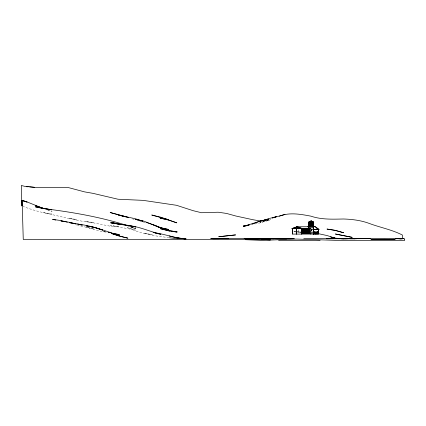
<?xml version="1.0" encoding="UTF-8"?>
<svg xmlns="http://www.w3.org/2000/svg" width="426" height="426" viewBox="0 0 426 426"><rect width="100%" height="100%" fill="white"/><g stroke="black" fill="none" stroke-linecap="round" stroke-linejoin="round"><path stroke-width="0.32" stroke-dasharray="2.13 1.6" d="M312.87 229.433L311.624 229.433L311.624 233.421L311.646 229.39M312.412 233.427L312.412 232.111A0.538 0.469 -90 0 1 312.546 231.733M268.891 220.258L272.47 218.762M269.189 220.135L267.049 220.524M267.741 220.455L260.03 222.91L254.918 223.985M268.337 220.263L259.988 222.713L268.295 220.508M388.027 239.63L395.088 239.284M370.865 239.263L385.637 239.082L370.908 239.258M377.287 239.215L385.594 239.14L371.467 239.167M370.95 239.215L394.236 239.183M371.121 239.151L395.136 239.13M395.099 239.114L385.466 239.124M385.849 239.22L394.194 239.156L385.892 239.178M393.901 239.108L371.163 239.258M377.202 239.178L393.858 239.14M371.2 239.524L378.267 239.503M371.243 239.455L392.069 239.63M385.929 239.21L394.279 239.194M378.139 239.508L371.11 239.518L395.216 239.476M370.987 239.524L395.301 239.646M370.86 239.54L386.872 239.492M311.273 229.513L312.977 229.513M394.875 239.508L386.483 239.524M394.961 239.46L386.611 239.417L394.918 239.476M380.354 239.093L385.509 239.124M386.914 239.524L391.409 239.62M371.413 239.305L384.231 239.62M300.996 232.016L293.929 231.797L302.236 232.298L293.887 231.611L302.194 232.372M378.522 239.492L381.078 239.636M105.898 232.058L102.687 231.701L94.338 229.699L85.988 227.005L94.295 229.161L77.596 225.248M169.005 237.665L152.306 235.44L143.956 233.033L152.263 234.758L143.913 233.352L135.569 230.897L127.22 227.559L135.527 230.131L110.478 225.381L118.785 226.85L110.441 226.243L85.392 221.27L93.699 222.58L85.349 221.802L77.005 220.242L68.655 218.288L76.962 219.534L68.613 218.495L43.527 212.585L51.828 214.081C41.956 212.862 32.408 209.933 23.121 206.456M105.925 231.85L102.73 231.371L107.224 232.42M145.506 222.942L137.018 220.375M127.981 226.259L135.697 228.613L130.329 226.781M47.339 209.837L52.084 211.312L47.313 209.709M75.807 224.688L76.999 225.061M132.246 218.778L134.632 219.587M130.313 226.834L135.654 228.767L130.883 226.941M312.354 234.082L312.354 232.111A0.538 0.469 -90 0 1 312.588 231.648M311.784 228.821L311.784 233.427M311.741 229.129L311.741 233.464M298.37 229.8L298.37 233.469M377.457 239.215L371.067 239.215L377.5 239.247"/><path stroke-width="0.64" d="M292.534 228.442L292.534 234.082L318.488 234.082L318.488 229.433L316.39 227.894M22.067 200.396L26.955 202.015L22.067 200.396L21.896 206.008L21.305 185.491L26.188 186.684L28.329 186.796M308.972 225.839L309.191 223.48M309.047 225.897L309.148 223.49L309.239 225.673M309.329 225.673C308.546 222.441 310.655 222.452 309.856 225.673M309.43 225.157L309.654 223.165M311.944 225.045L312.242 223.49M312.05 225.045L312.205 223.48M313.169 225.897L313.099 223.522L312.972 225.045M310.597 222.809L310.98 221.6L311.986 221.722M307.758 231.323L306.289 231.398L306.432 230.109M303.408 230.961L303.525 231.398L302.055 231.398C301.134 230.775 303.003 228.261 302.641 229.502M302.433 229.779L302.322 230.961M302.401 230.077L302.652 230.093M305.639 231.323L304.175 231.398C303.104 230.61 305.394 228.24 304.654 229.561M304.175 230.045L304.42 229.71M304.515 230.077L304.787 230.109M304.569 230.109L304.675 229.731M306.289 230.072L306.885 229.14M306.715 229.907C305.809 230.37 307.588 228.363 307.242 229.603L306.592 229.321L306.683 229.832C308.057 229.806 307.146 230.141 306.448 229.896M306.454 230.045L307.024 229.289L307.545 230.109M306.635 230.077L306.864 229.657L306.869 229.981M306.89 230.013L306.848 230.961M307.034 229.124L306.96 229.492C307.252 228.698 306.454 229.949 307.039 229.119L307.252 229.561M309.878 231.398L308.408 231.398L308.429 229.822L309.004 229.14M309.143 229.289L308.546 230.109M308.408 230.045L308.743 229.918L308.557 229.534M308.754 230.109L308.653 229.353M309.43 229.907C310.187 230.024 308.27 229.571 308.967 230.961M308.807 222.841L308.834 222.5A1.283 0.634 -90 0 1 309.43 221.621A1.283 0.634 -90 0 1 310.032 222.5L310.053 222.841M404.317 239.002C404.285 237.66 405.243 241.207 404.162 240.498L338.324 240.424L296.581 239.05L262.24 240.397L237.197 239.348L221.451 239.657L23.26 239.455L22.109 200.486L26.998 201.919L43.692 208.602L35.39 205.774L43.734 208.506M309.138 225.045L309.148 223.714L309.659 223.575M309.84 223.613L310.245 223.639L310.266 225.673L308.93 225.673M310.895 225.673L310.932 223.639M311.539 225.157L311.646 223.389M312.53 225.673L312.567 223.639M313.861 234.082L314.148 231.648M315.368 234.082L315.384 231.973L316.012 231.595M316.891 231.973L316.875 234.082L317.162 231.648M313.094 229.55L318.983 229.438L315.128 226.616L313.174 226.616M302.535 229.561L303.003 229.188L303.11 229.657A0.618 0.538 -90 0 1 303.232 230.045L303.126 229.779M305.272 230.961L305.351 230.072A0.618 0.538 -90 0 0 305.229 229.657L305.085 229.167L305.123 229.603L304.569 229.486M307.199 229.167L306.949 229.492M308.536 229.577C309.313 229.731 309.633 228.799 309.154 229.492L309.106 229.593M309.319 229.167L308.93 229.657M302.071 228.442L297.108 226.776L291.901 228.597L310.426 228.597M305.021 229.523L305.123 229.188M302.913 229.923L302.753 229.593M302.625 230.024L302.961 230.093M302.684 229.912L303.28 229.449M302.939 229.63C301.922 230.386 304.063 229.513 303.078 229.907M304.531 229.944L304.707 229.561M305.032 229.923L304.734 230.961M304.909 229.87C305.596 229.273 305.197 230.546 305.037 229.619M306.645 229.944L306.416 229.534L306.608 229.8M307.05 229.912L307.545 229.497M307.039 229.593L306.917 229.912L307.077 229.609M308.957 230.013L308.909 229.731M309.766 229.752L309.303 230.013L309.196 229.609M309.196 229.87L309.462 229.832L308.775 229.907M308.61 229.859L309.169 229.31L309.691 230.045M303.11 229.832L302.753 229.119M305.096 229.571L305.25 229.273M309.585 230.961L309.585 230.045A0.618 0.538 -90 0 0 309.462 229.657L309.436 229.241L309.798 231.398M309.34 229.571L309.446 229.241M302.306 229.353L303.019 229.603L303.083 229.241M312.482 223.714L312.998 223.575M302.417 229.752L302.183 229.534L302.503 229.657M302.71 229.87L302.662 229.609C302.934 230.285 302.125 229.71 302.806 229.593M304.83 229.939L305.005 230.961M306.539 229.662L307.274 229.412M309.931 223.522L309.856 223.794L310.112 223.48M312.45 223.229L312.343 225.157M302.29 229.651L302.417 229.47M310.975 223.575L310.847 225.897M309.633 229.449L309.462 229.731L309.665 229.497M305.229 229.731L305.399 229.449L305.085 229.561M304.446 229.353L304.792 229.965M304.558 229.47L305.043 229.337L305.426 229.859M310.911 223.575L311.305 223.522M303.237 230.961C304.1 229.854 302.274 228.512 302.215 230.109M304.531 229.47L304.846 229.316M306.885 229.912L306.811 229.657M307.78 226.744L309.255 226.616M305.011 229.992L305.522 229.752M303.131 229.907L302.859 229.923M305.016 230.013L305.17 229.657M304.75 229.625L304.92 229.593M311.039 223.49L310.895 223.794M311.731 223.229L312.178 223.229M303.328 230.045L303.328 230.109M305.394 229.816L305.453 230.109L305.282 229.577M307.513 229.816L307.146 229.348M251.851 224.342L260.201 221.057L268.502 219.401L260.158 221.073L243.459 226.494L247.932 225.439M302.551 229.39L303.275 229.816M262.485 220.812L268.423 218.708L276.724 216.568L272.549 217.952M293.136 228.325L292.358 228.597L297.108 226.776L309.335 226.744M293.706 228.128L297.108 226.776L302.162 228.597M272.534 217.931L284.989 214.47M279.397 216.179C289.499 212.116 300.628 214.235 310.932 216.158C321.348 219.725 332.568 219.22 343.425 218.996C352.227 219.257 361.083 220.391 369.369 223.474C380.114 227.5 391.547 229.593 401.862 234.774L402.4 235.024L402.49 238.72M264.29 220.391L268.46 219.129L260.158 221.073M310.229 221.722L311.353 221.722M313.126 223.48L313.019 225.673L312.471 225.673M302.572 229.151L302.726 229.492L302.694 229.135M308.925 229.151L309.079 229.492M309.047 229.88L309.159 229.593M249.199 224.955L243.416 225.902L249.167 225.04M314.207 231.595L314.505 231.595M317.221 231.595L317.519 231.595M263.321 220.796L259.94 220.95L252.49 219.63L235.796 216.003L226.547 213.437L218.197 212.228L201.503 212.728L193.154 210.684L176.46 205.279L143.067 200.353L118.018 199.23L92.974 193.345L84.625 191.892L67.931 187.461L34.538 187.323L29.57 186.902M326.47 238.768L347.616 238.773M244.226 238.666L269.227 238.501L252.485 238.427M278.599 240.333L320.128 240.381M311.108 220.998L311.278 221.525M399.764 238.778L402.33 238.714L399.135 238.768M400.371 238.778L402.288 238.736M303.775 238.581L403.821 238.555L395.52 238.491M398.523 238.773L402.373 238.698M395.355 238.773L402.416 238.677M400.318 238.773L402.884 238.741M244.183 238.528L252.527 238.422M304.35 230.045L304.515 230.961M305.527 230.961L304.175 230.961M356.519 238.768L341.764 238.773M352.664 238.693L341.151 238.773M350.353 238.773L354.847 238.773M212.798 238.773L219.22 238.73M245.078 238.741L261.729 238.645M244.098 238.39L210.748 238.48L227.441 238.411M253.427 238.682L245.12 238.72L286.693 238.858M261.772 238.661L270.079 238.64M310.964 220.897L311.252 220.897M311.278 220.961L310.932 220.998L310.948 221.525L310.975 220.998M310.932 221.525L311.278 221.525M310.932 221.557L311.278 221.557M308.807 222.75L308.951 222.755A1.347 1.171 -90 0 1 309.047 222.478M313.046 222.51A1.257 1.092 -90 0 0 310.969 222.51A1.225 1.065 -90 0 1 312.998 222.521L313.094 222.5A1.283 1.118 -90 0 0 310.991 222.5L310.932 222.755A1.347 1.171 -90 0 1 312.05 221.557A1.347 1.171 -90 0 1 313.222 222.809L313.344 234.082M309.175 222.899L308.61 222.867M313.605 222.899L313.041 222.755M309.084 223.48L309.43 223.613M309.606 223.181L309.958 225.673M311.539 223.613L311.598 225.673M312.753 223.389L313.041 223.639M310.085 223.522L310.266 223.794M311.321 223.794L311.438 225.673L310.836 225.673M312.178 223.522L312.359 223.794L312.141 223.49M313.174 223.794L313.334 225.897M308.77 225.077L313.445 225.077L313.334 225.839M311.539 225.673L312.375 225.673L312.205 223.299M310.224 225.791L308.802 225.897M310.788 225.791L313.238 225.791M308.77 225.839L310.224 225.839M310.788 225.839L313.238 225.839M308.829 226.03L313.382 226.03M313.568 226.744L315.128 226.744L318.967 229.55M291.901 228.442L310.426 228.442L308.2 226.781M302.519 229.199L302.62 229.529M304.814 229.321L305.293 229.577M309.43 229.438L309.169 229.31M313.115 229.438L318.983 229.438M302.449 229.486L302.22 229.848M304.712 229.529L304.92 229.119L305.032 229.502L304.808 229.135M313.573 229.513L318.355 229.513L318.355 234.082M308.818 229.635L309.372 229.603M302.098 229.822L302.476 229.907M303.163 229.864L302.886 230.099M304.808 229.88L305.08 230.093M304.595 229.907L304.196 229.822L304.441 230.961M304.734 229.965L304.803 229.625M308.706 229.96L308.429 229.822L308.829 229.907M302.236 230.045L302.401 230.961M303.445 231.398L303.445 230.072L303.158 230.961L303.104 230.077M305.564 231.398L305.282 229.918M307.684 231.398L307.684 230.072L307.418 230.961L307.338 230.077M308.674 230.072L308.674 230.961M309.532 230.045L309.798 230.045M302.055 230.109L303.504 230.109L302.055 230.205M304.175 230.109L305.618 230.109M307.737 230.109L306.289 230.109L307.737 230.205M308.408 230.109L309.851 230.109M304.175 230.205L305.618 230.205M308.408 230.205L309.851 230.205M302.055 230.961L303.557 231.046M306.289 230.961L307.684 231.089M308.408 231.046L309.798 231.089M302.913 231.622L303.408 231.622M308.445 231.622L308.957 231.622M317.674 231.733L317.849 231.973L317.578 231.648M314.777 231.973L314.851 234.082M316.289 231.973L316.305 234.082M313.861 232.111L313.914 234.082M315.368 232.111L315.421 234.082M304.18 233.586L305.57 233.586L305.57 231.579L304.18 231.579L304.18 233.586L304.217 231.622L304.723 231.622L304.723 233.539M306.305 233.586L307.694 233.586L307.694 231.579L306.305 231.579L306.305 233.586L306.342 231.622L306.848 231.622L306.848 233.539M309.798 233.586L308.408 233.586L308.408 231.579L309.798 231.579L309.798 233.586L309.761 231.622L309.265 231.622L309.265 233.539L309.228 231.579M294.142 238.411L260.792 238.496L277.491 238.395M228.421 238.651L211.77 238.693L228.464 238.725M278.215 238.72L261.559 238.714L286.602 238.73M245.291 239.412L253.768 239.63L245.461 239.295M245.035 238.624L270.036 238.64M285.835 238.39L294.185 238.416M269.951 238.672L254.572 238.768L273.849 238.773M346.285 238.773L336.055 238.656M253.598 239.279L270.292 239.875M311.156 220.998L311.156 221.525M337.472 238.496L343.894 238.757L335.587 238.182L330.475 236.936M177.392 238.278L179.319 238.358M181.247 238.438L185.741 238.624L177.434 238.118L185.784 238.682C174.633 238.39 164.244 233.709 153.158 232.569M261.905 239.423L270.249 239.907M171.273 231.222L177.056 231.568L168.749 230.919L170.033 231.105M308.754 230.2L308.807 230.961M306.635 230.2L306.688 230.961M304.515 230.2L304.569 230.961M302.401 230.2L302.455 230.961M185.912 238.917L177.605 238.283L185.954 238.927M177.52 238.097L185.869 238.885L177.562 238.107L169.218 235.951M108.465 232.34L111.032 232.623L108.481 232.239M26.236 186.396L34.543 187.328M169.388 237.783L177.733 238.746M127.475 225.487L110.819 222.915L127.518 225.258L135.867 226.994L127.56 225.46C139.201 226.414 149.691 231.542 160.868 234.316L155.091 233.027M171.316 231.291L177.099 232.127L160.442 228.735L168.11 230.754M311.044 223.48L311.358 223.575M112.363 233.517L119.424 234.609L111.117 233.081L119.466 235.509C105.701 231.227 92.218 225.514 77.724 224.161L82.197 225.168M305.048 229.151L304.83 229.492M73.171 223.4L69.337 222.644L77.681 223.938L82.181 225.061M74.449 223.65L75.721 223.9M64.779 221.733L60.945 220.95L69.294 222.287L75.716 223.82M55.747 220.034L52.552 219.379L60.902 220.561L67.324 222.164M318.978 233.799L327.322 235.605L335.629 238.395L331.779 237.362M119.126 224.076L110.776 222.218L119.083 224.241M43.138 208.586L35.475 206.866L51.53 209.789L43.862 208.607C72.079 212.143 100.158 216.877 127.305 225.572M120.196 236.318L127.901 238.166L119.594 236.073L111.25 233.389L119.552 236.164M332.988 237.799L335.544 238.416M139.787 220.434L135.314 219.246L143.663 221.062L167.514 230.578M141.065 220.774L142.982 221.28M313.025 223.48L313.28 223.794M127.475 217.138L128.657 217.484M126.24 217.004L110.185 212.521L126.879 216.962L118.572 215.151L135.271 218.708L143.024 221.254M156.14 226.265L160.314 227.665L168.664 229.507L160.357 227.644L152.05 224.305L168.153 230.684M127.475 217.164L128.668 217.569M146.587 222.478L151.922 224.321M303.019 229.561L302.843 229.124M312.354 221.919L312.647 222.18M311.182 223.522L311.438 223.794M307.471 230.072L307.465 230.045A0.618 0.538 -90 0 0 307.343 229.657L307.332 229.241L307.684 230.072M305.218 229.247L305.564 230.072M303.099 229.247L303.445 230.072M309.409 229.657L309.494 229.944M308.685 229.321L308.839 229.635M307.29 229.657L307.338 230.072M309.542 229.625L309.691 230.109M306.699 229.215L306.832 229.529M312.854 223.389L312.886 225.157M317.796 231.973L317.812 234.082M311.31 223.714L311.379 225.045M312.551 221.69A1.257 0.618 -90 0 1 313.291 222.51L313.403 222.75M313.291 222.51L313.296 222.899M305.564 231.046L305.564 231.323M303.445 231.046L303.445 231.323M317.982 231.472L317.982 234.082M313.728 222.809L308.546 222.867M313.605 222.867L313.541 234.082M312.78 223.613L312.78 225.157M312.253 223.794L312.253 225.045M311.784 222.899L311.784 224.875M311.741 222.825L311.741 225.391M311.055 220.998L311.065 221.525M310.932 222.899L310.091 222.75M310.474 222.809L310.474 234.082M310.165 223.794L310.213 225.897M309.766 223.613L309.766 225.673M309.681 223.794L309.681 225.045M309.457 230.077L309.457 230.961M309.26 230.093L309.239 230.961M308.914 222.899L308.978 222.521A1.225 0.602 -90 0 1 309.548 221.68A1.225 0.602 -90 0 1 310.117 222.521L310.144 222.755A1.347 0.66 -90 0 0 309.43 221.557A1.347 0.66 -90 0 0 308.77 222.809M308.994 231.579L308.994 233.586M308.845 222.75L308.829 227.889M308.669 222.899L308.669 227.505M307.657 233.539L307.657 231.622L307.162 231.622L307.162 233.539M307.119 230.2L307.119 230.961M307.125 231.579L307.125 233.586M306.89 231.579L306.89 233.586M306.635 230.961L306.608 230.072L306.555 230.961M306.395 230.961L306.363 231.398M305.533 233.539L305.533 231.622L305.037 231.622L305.037 233.539M305.218 230.077L305.218 230.961M305 231.579L305 233.586M304.766 231.579L304.766 233.586M304.281 230.961L304.249 231.398M302.907 230.093L302.886 230.961M302.875 231.579L302.875 233.586M302.614 230.2L302.614 230.961M302.641 231.579L302.641 233.586M302.604 233.539L302.604 231.622L302.093 231.622L302.093 233.539M302.103 231.046L302.13 231.398M301.794 228.389L301.794 234.082M301.704 228.325L301.704 234.082M296.613 228.597L297.108 226.776L296.549 228.597M296.358 228.389L296.358 234.082M296.294 234.082L296.294 228.325L292.673 228.325L292.673 234.082M312.466 221.722A1.347 0.66 -90 0 1 313.44 222.809M309.175 222.18A1.347 1.171 -90 0 1 310.724 221.722M309.265 222.228A1.257 1.092 -90 0 1 309.436 221.989A1.283 1.118 -90 0 0 309.239 222.212A1.283 1.118 -90 0 1 309.398 221.962M309.915 221.69A1.257 1.092 -90 0 1 310.453 221.69M312.482 221.776A1.283 0.634 -90 0 1 313.382 222.5M308.882 222.51A1.257 0.618 -90 0 1 309.468 221.648A1.257 0.618 -90 0 1 310.053 222.51M307.226 229.188L307.135 229.523L307.237 229.188M308.866 229.199L308.972 229.529L308.871 229.199M235.493 234.918L218.836 236.728L235.493 234.918M362.254 238.576L353.905 238.714L370.561 238.651L362.254 238.576M312.024 226.664L312.013 227.915L312.024 226.664M303.445 231.579L302.055 231.579L302.055 233.586L303.445 233.586L303.445 231.579M253.64 239.412L245.333 239.369L253.683 239.444M335.331 230.359L326.987 229.055L335.289 230.413L343.638 232.766L335.331 230.359M352.116 237.335L335.459 234.023L352.116 237.335M94.465 227.377L86.116 225.897L94.423 227.377L102.772 230.125L94.465 227.377M168.494 219.944L160.144 218.117L168.451 220.002L176.801 222.846L168.494 219.944M160.101 217.079L151.757 215.018L168.408 219.694L160.101 217.079M310.698 221.776A1.283 1.118 -90 0 0 309.622 221.776A1.283 1.118 -90 0 1 310.719 221.776"/></g></svg>
